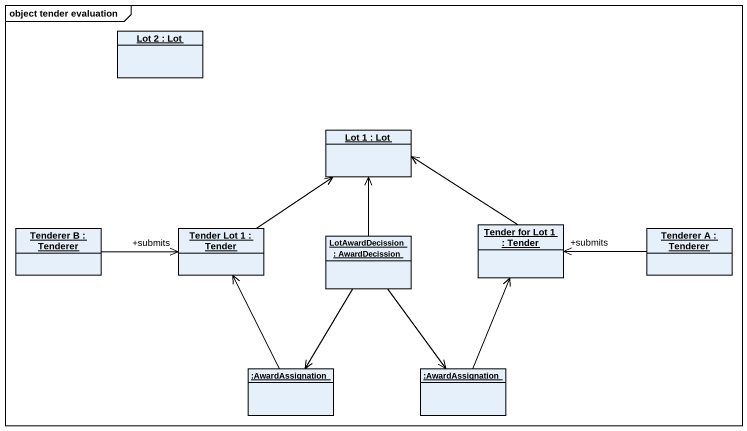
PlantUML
@startuml
mainframe object tender evaluation
hide circle
hide empty members
object "Lot 2 : Lot" as Lot_2
object "Lot 1 : Lot" as Lot_1
object "Tenderer B : Tenderer" as Tenderer_B
object "Tender Lot 1 : Tender" as Tender_Lot_1
object "LotAwardDecission : AwardDecission" as LotAwardDecission
object "Tender for Lot 1 : Tender" as Tender_for_Lot_1
object "Tenderer A : Tenderer" as Tenderer_A
object ":AwardAssignation" as AwardAssignation
object ":AwardAssignation" as AwardAssignation_2
Tenderer_B -right-> "+submits" Tender_Lot_1
Tender_Lot_1 -up-> Lot_1
LotAwardDecission -up-> Lot_1
LotAwardDecission --> AwardAssignation
LotAwardDecission --> AwardAssignation_2
Tender_for_Lot_1 -up-> Lot_1
Tenderer_A -left-> "+submits" Tender_for_Lot_1
AwardAssignation -up-> Tender_Lot_1
AwardAssignation_2 -up-> Tender_for_Lot_1
@enduml
